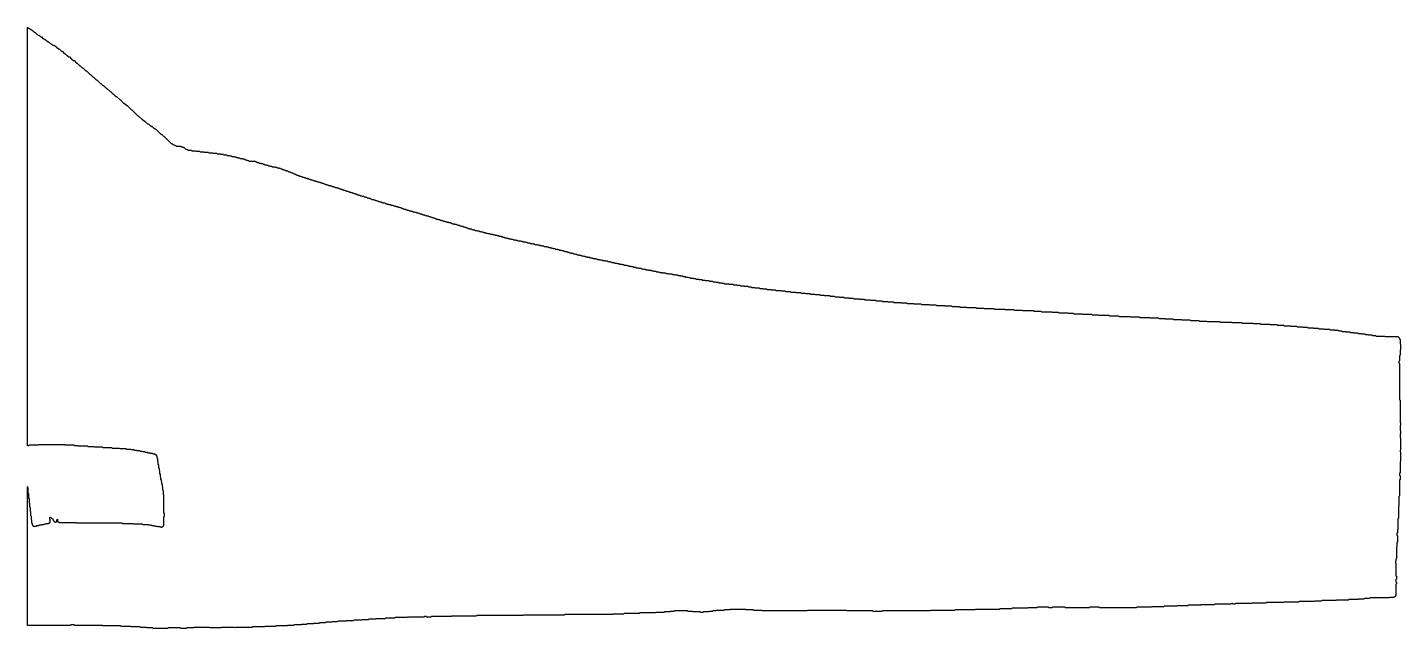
# Model space of a CAD drawing. Header units: metres. Extents: x 0 to 907, y 116 to 512.
import ezdxf

# ---------------------------------------------------------------- set-up
doc = ezdxf.new("R2010")
doc.units = ezdxf.units.M

msp = doc.modelspace()

# ---------------------------------------------------------------- linework, layer by layer
for points in [[(0, 117.57), (0, 209.16), (0, 208.81), (0.34, 208.47), (0.34, 205.06), (0.68, 204.71), (0.68, 201.64), (1.03, 201.3), (1.03, 198.56), (1.37, 198.22), (1.37, 195.83), (1.71, 195.49), (1.71, 193.09), (2.05, 192.75), (2.05, 190.02), (2.39, 189.68), (2.39, 187.63), (2.73, 187.28), (2.73, 185.23), (3.08, 184.89), (3.08, 183.87), (3.76, 183.18), (4.1, 183.18), (4.44, 182.84), (4.78, 183.18), (5.81, 183.18), (6.15, 183.52), (7.52, 183.52), (7.86, 183.87), (9.23, 183.87), (9.57, 184.21), (10.94, 184.21), (11.28, 184.55), (12.3, 184.55), (12.65, 184.89), (14.01, 184.89), (14.35, 185.23), (14.7, 185.23), (15.04, 185.58), (15.04, 187.28), (14.7, 187.63), (14.7, 188.99), (15.04, 188.99), (15.38, 188.65), (15.72, 188.65), (16.4, 187.97), (16.75, 187.97), (16.75, 187.63), (17.09, 187.28), (17.09, 186.94), (17.43, 186.6), (17.43, 186.26), (17.77, 185.92), (18.11, 185.92), (18.45, 185.58), (18.8, 185.92), (19.14, 185.92), (19.48, 186.26), (19.48, 187.28), (19.82, 187.63), (19.82, 186.26), (20.16, 185.92), (20.51, 185.92), (20.85, 185.58), (32.13, 185.58), (32.47, 185.23), (62.54, 185.23), (62.88, 184.89), (69.72, 184.89), (70.06, 184.55), (75.87, 184.55), (76.21, 184.21), (79.63, 184.21), (79.97, 183.87), (81.68, 183.87), (82.02, 183.52), (83.73, 183.52), (84.07, 183.18), (85.78, 183.18), (86.12, 182.84), (87.83, 182.84), (88.17, 182.5), (88.86, 182.5), (89.2, 182.84), (89.54, 182.84), (90.22, 183.52), (90.22, 189.33), (90.57, 189.68), (90.57, 191.39), (90.22, 191.73), (90.22, 203.69), (89.88, 204.03), (89.88, 206.42), (89.54, 206.76), (89.54, 208.81), (89.2, 209.16), (89.2, 210.52), (88.86, 210.87), (88.86, 212.23), (88.52, 212.57), (88.52, 213.6), (88.17, 213.94), (88.17, 215.31), (87.83, 215.65), (87.83, 217.36), (87.49, 217.7), (87.49, 219.41), (87.15, 219.75), (87.15, 221.12), (86.81, 221.46), (86.81, 223.51), (86.47, 223.85), (86.47, 225.56), (86.12, 225.9), (86.12, 227.61), (85.78, 227.95), (85.78, 229.32), (84.76, 230.35), (84.41, 230.35), (84.07, 230.69), (83.05, 230.69), (82.71, 231.03), (81.34, 231.03), (81, 231.37), (79.63, 231.37), (79.29, 231.71), (77.92, 231.71), (77.58, 232.05), (76.21, 232.05), (75.87, 232.4), (74.5, 232.4), (74.16, 232.74), (72.45, 232.74), (72.11, 233.08), (70.74, 233.08), (70.4, 233.42), (68.69, 233.42), (68.35, 233.76), (65.62, 233.76), (65.28, 234.1), (61.17, 234.1), (60.83, 234.45), (56.05, 234.45), (55.71, 234.79), (49.9, 234.79), (49.56, 235.13), (44.43, 235.13), (44.09, 235.47), (39.99, 235.47), (39.64, 235.81), (33.83, 235.81), (33.49, 236.16), (31.1, 236.16), (30.76, 236.5), (24.95, 236.5), (24.61, 236.84), (7.52, 236.84), (7.18, 236.5), (1.03, 236.5), (0.68, 236.16), (0, 236.16), (0, 512.3), (0.34, 512.3), (1.03, 511.61), (1.37, 511.61), (2.05, 510.93), (2.39, 510.93), (3.08, 510.25), (3.42, 510.25), (4.44, 509.22), (4.78, 509.22), (6.15, 507.85), (6.49, 507.85), (7.18, 507.17), (7.52, 507.17), (7.86, 506.83), (8.2, 506.83), (8.89, 506.15), (9.23, 506.15), (10.25, 505.12), (10.59, 505.12), (11.28, 504.44), (11.62, 504.44), (12.3, 503.75), (12.65, 503.75), (13.67, 502.73), (14.01, 502.73), (14.7, 502.04), (15.04, 502.04), (15.72, 501.36), (16.06, 501.36), (16.75, 500.68), (17.09, 500.68), (17.43, 500.34), (17.77, 500.34), (18.45, 499.65), (18.8, 499.65), (19.48, 498.97), (19.82, 498.97), (20.85, 497.94), (21.19, 497.94), (22.56, 496.58), (22.9, 496.58), (24.26, 495.21), (24.61, 495.21), (25.97, 493.84), (26.32, 493.84), (27.34, 492.82), (27.68, 492.82), (29.05, 491.45), (29.39, 491.45), (30.42, 490.42), (30.76, 490.42), (32.47, 488.72), (32.81, 488.72), (34.52, 487.01), (34.86, 487.01), (36.23, 485.64), (36.57, 485.64), (38.62, 483.59), (38.96, 483.59), (41.35, 481.2), (41.69, 481.2), (43.4, 479.49), (43.75, 479.49), (45.45, 477.78), (45.8, 477.78), (48.19, 475.39), (48.53, 475.39), (49.9, 474.02), (50.24, 474.02), (51.95, 472.31), (52.29, 472.31), (54.34, 470.26), (54.68, 470.26), (56.39, 468.55), (56.73, 468.55), (58.44, 466.84), (58.78, 466.84), (61.17, 464.45), (61.52, 464.45), (63.57, 462.4), (63.91, 462.4), (65.62, 460.69), (65.96, 460.69), (68.69, 457.96), (69.04, 457.96), (73.14, 453.86), (73.48, 453.86), (75.53, 451.81), (75.87, 451.81), (77.24, 450.44), (77.58, 450.44), (79.29, 448.73), (79.63, 448.73), (79.97, 448.39), (80.31, 448.39), (81.34, 447.36), (81.68, 447.36), (82.02, 447.02), (82.36, 447.02), (83.73, 445.65), (84.07, 445.65), (84.76, 444.97), (85.1, 444.97), (88.17, 441.89), (88.52, 441.89), (89.88, 440.53), (90.22, 440.53), (95.01, 435.74), (95.35, 435.74), (96.03, 435.06), (96.38, 435.06), (96.72, 434.72), (97.06, 434.72), (97.4, 434.38), (98.08, 434.38), (98.43, 434.03), (100.82, 434.03), (101.16, 433.69), (102.19, 433.69), (102.53, 433.35), (102.87, 433.35), (103.21, 433.01), (103.55, 433.01), (104.58, 431.98), (104.92, 431.98), (105.26, 431.64), (105.95, 431.64), (106.29, 431.3), (108.34, 431.3), (108.68, 430.96), (111.07, 430.96), (111.41, 430.62), (113.81, 430.62), (114.15, 430.27), (116.54, 430.27), (116.88, 429.93), (119.62, 429.93), (119.96, 429.59), (122.35, 429.59), (122.69, 429.25), (125.08, 429.25), (125.43, 428.91), (127.48, 428.91), (127.82, 428.57), (129.53, 428.57), (129.87, 428.22), (131.58, 428.22), (131.92, 427.88), (133.29, 427.88), (133.63, 427.54), (134.65, 427.54), (134.99, 427.2), (136.36, 427.2), (136.7, 426.86), (137.73, 426.86), (138.07, 426.52), (138.75, 426.52), (139.1, 426.17), (140.12, 426.17), (140.46, 425.83), (141.83, 425.83), (142.17, 425.49), (143.2, 425.49), (143.54, 425.15), (144.22, 425.15), (144.56, 424.81), (145.25, 424.81), (145.59, 424.46), (146.27, 424.46), (146.61, 424.12), (150.37, 424.12), (150.72, 423.78), (151.06, 423.78), (151.4, 423.44), (151.74, 423.44), (152.08, 423.1), (152.77, 423.1), (153.11, 422.76), (154.13, 422.76), (154.48, 422.41), (155.5, 422.41), (155.84, 422.07), (156.53, 422.07), (156.87, 421.73), (157.89, 421.73), (158.23, 421.39), (158.92, 421.39), (159.26, 421.05), (159.94, 421.05), (160.28, 420.71), (161.31, 420.71), (161.65, 420.36), (163.36, 420.36)], [(163.36, 420.36), (163.7, 420.02), (164.73, 420.02), (165.07, 419.68), (166.09, 419.68), (166.44, 419.34), (167.12, 419.34), (167.46, 419), (168.15, 419), (168.49, 418.65), (169.17, 418.65), (169.51, 418.31), (169.85, 418.31), (170.2, 417.97), (170.88, 417.97), (171.22, 417.63), (171.9, 417.63), (172.25, 417.29), (172.59, 417.29), (172.93, 416.95), (173.61, 416.95), (173.96, 416.6), (174.3, 416.6), (174.64, 416.26), (175.32, 416.26), (175.66, 415.92), (176.01, 415.92), (176.35, 415.58), (176.69, 415.58), (177.03, 415.24), (177.71, 415.24), (178.06, 414.9), (178.4, 414.9), (178.74, 414.55), (179.42, 414.55), (179.77, 414.21), (180.45, 414.21), (180.79, 413.87), (181.47, 413.87), (181.82, 413.53), (182.5, 413.53), (182.84, 413.19), (183.52, 413.19), (183.87, 412.84), (184.55, 412.84), (184.89, 412.5), (185.58, 412.5), (185.92, 412.16), (186.94, 412.16), (187.28, 411.82), (187.97, 411.82), (188.31, 411.48), (188.99, 411.48), (189.33, 411.14), (190.02, 411.14), (190.36, 410.79), (191.04, 410.79), (191.39, 410.45), (192.41, 410.45), (192.75, 410.11), (193.44, 410.11), (193.78, 409.77), (194.46, 409.77), (194.8, 409.43), (195.49, 409.43), (195.83, 409.09), (196.51, 409.09), (196.85, 408.74), (197.54, 408.74), (197.88, 408.4), (198.56, 408.4), (198.9, 408.06), (199.93, 408.06), (200.27, 407.72), (200.95, 407.72), (201.3, 407.38), (201.98, 407.38), (202.32, 407.03), (203, 407.03), (203.35, 406.69), (204.37, 406.69), (204.71, 406.35), (205.4, 406.35), (205.74, 406.01), (206.42, 406.01), (206.76, 405.67), (207.45, 405.67), (207.79, 405.33), (208.47, 405.33), (208.81, 404.98), (209.5, 404.98), (209.84, 404.64), (210.52, 404.64), (210.87, 404.3), (211.55, 404.3), (211.89, 403.96), (212.57, 403.96), (212.92, 403.62), (213.6, 403.62), (213.94, 403.28), (214.62, 403.28), (214.97, 402.93), (215.65, 402.93), (215.99, 402.59), (216.68, 402.59), (217.02, 402.25), (217.7, 402.25), (218.04, 401.91), (218.73, 401.91), (219.07, 401.57), (219.75, 401.57), (220.09, 401.23), (220.78, 401.23), (221.12, 400.88), (222.14, 400.88), (222.49, 400.54), (223.17, 400.54), (223.51, 400.2), (224.19, 400.2), (224.54, 399.86), (225.22, 399.86), (225.56, 399.52), (226.24, 399.52), (226.59, 399.17), (227.27, 399.17), (227.61, 398.83), (228.64, 398.83), (228.98, 398.49), (229.66, 398.49), (230, 398.15), (230.69, 398.15), (231.03, 397.81), (231.71, 397.81), (232.05, 397.47), (232.74, 397.47), (233.08, 397.12), (233.76, 397.12), (234.1, 396.78), (234.79, 396.78), (235.13, 396.44), (236.16, 396.44), (236.5, 396.1), (237.18, 396.1), (237.52, 395.76), (238.55, 395.76), (238.89, 395.42), (239.91, 395.42), (240.26, 395.07), (241.28, 395.07), (241.62, 394.73), (242.31, 394.73), (242.65, 394.39), (243.33, 394.39), (243.67, 394.05), (244.7, 394.05), (245.04, 393.71), (245.72, 393.71), (246.07, 393.36), (246.75, 393.36), (247.09, 393.02), (247.78, 393.02), (248.12, 392.68), (248.8, 392.68), (249.14, 392.34), (249.83, 392.34), (250.17, 392), (250.85, 392), (251.19, 391.66), (251.88, 391.66), (252.22, 391.31), (253.24, 391.31), (253.59, 390.97), (254.27, 390.97), (254.61, 390.63), (255.64, 390.63), (255.98, 390.29), (257, 390.29), (257.34, 389.95), (258.03, 389.95), (258.37, 389.61), (259.05, 389.61), (259.4, 389.26), (260.42, 389.26), (260.76, 388.92), (261.45, 388.92), (261.79, 388.58), (262.47, 388.58), (262.81, 388.24), (263.5, 388.24), (263.84, 387.9), (264.86, 387.9), (265.2, 387.55), (265.89, 387.55), (266.23, 387.21), (266.91, 387.21), (267.26, 386.87), (267.94, 386.87), (268.28, 386.53), (268.96, 386.53), (269.31, 386.19), (269.99, 386.19), (270.33, 385.85), (271.36, 385.85), (271.7, 385.5), (272.38, 385.5), (272.72, 385.16), (273.41, 385.16), (273.75, 384.82), (274.43, 384.82), (274.77, 384.48), (275.8, 384.48), (276.14, 384.14), (276.82, 384.14), (277.17, 383.8), (278.19, 383.8), (278.53, 383.45), (279.56, 383.45), (279.9, 383.11), (280.58, 383.11), (280.93, 382.77), (281.95, 382.77), (282.29, 382.43), (283.32, 382.43), (283.66, 382.09), (284.34, 382.09), (284.69, 381.74), (285.37, 381.74), (285.71, 381.4), (286.39, 381.4), (286.74, 381.06), (287.76, 381.06), (288.1, 380.72), (288.44, 380.72), (288.79, 380.38), (289.81, 380.38), (290.15, 380.04), (290.84, 380.04), (291.18, 379.69), (291.86, 379.69), (292.2, 379.35), (293.23, 379.35), (293.57, 379.01), (294.25, 379.01), (294.6, 378.67), (295.62, 378.67), (295.96, 378.33), (296.99, 378.33), (297.33, 377.99), (298.36, 377.99), (298.7, 377.64), (299.38, 377.64), (299.72, 377.3), (301.09, 377.3), (301.43, 376.96), (302.46, 376.96), (302.8, 376.62), (303.82, 376.62), (304.17, 376.28), (305.53, 376.28), (305.87, 375.93), (307.24, 375.93), (307.58, 375.59), (308.61, 375.59), (308.95, 375.25), (309.98, 375.25), (310.32, 374.91), (311.34, 374.91), (311.68, 374.57), (312.71, 374.57), (313.05, 374.23), (313.73, 374.23), (314.08, 373.88), (315.1, 373.88), (315.44, 373.54), (316.47, 373.54), (316.81, 373.2), (317.84, 373.2), (318.18, 372.86), (319.2, 372.86), (319.54, 372.52), (320.91, 372.52), (321.25, 372.18), (322.28, 372.18), (322.62, 371.83), (323.65, 371.83), (323.99, 371.49), (325.7, 371.49), (326.04, 371.15), (327.06, 371.15), (327.41, 370.81), (328.77, 370.81), (329.11, 370.47), (330.14, 370.47), (330.48, 370.12), (331.85, 370.12), (332.19, 369.78), (333.56, 369.78), (333.9, 369.44), (334.92, 369.44), (335.27, 369.1), (336.63, 369.1), (336.97, 368.76), (338.34, 368.76), (338.68, 368.42), (339.71, 368.42), (340.05, 368.07), (341.08, 368.07), (341.42, 367.73), (342.78, 367.73), (343.13, 367.39), (344.15, 367.39), (344.49, 367.05), (345.86, 367.05), (346.2, 366.71), (347.23, 366.71), (347.57, 366.37), (348.59, 366.37), (348.94, 366.02), (349.96, 366.02), (350.3, 365.68), (351.33, 365.68), (351.67, 365.34), (352.7, 365.34), (353.04, 365), (354.06, 365), (354.4, 364.66), (355.09, 364.66), (355.43, 364.32), (356.45, 364.32), (356.8, 363.97), (357.82, 363.97), (358.16, 363.63), (359.19, 363.63), (359.53, 363.29), (360.56, 363.29), (360.9, 362.95), (361.58, 362.95), (361.92, 362.61), (362.95, 362.61), (363.29, 362.26), (364.32, 362.26), (364.66, 361.92), (365.68, 361.92), (366.02, 361.58), (367.05, 361.58), (367.39, 361.24), (368.42, 361.24), (368.76, 360.9), (369.78, 360.9), (370.12, 360.56), (371.49, 360.56), (371.83, 360.21), (373.2, 360.21), (373.54, 359.87), (374.91, 359.87), (375.25, 359.53), (376.28, 359.53), (376.62, 359.19), (377.99, 359.19), (378.33, 358.85), (379.69, 358.85), (380.04, 358.51), (381.4, 358.51), (381.74, 358.16), (383.11, 358.16), (383.45, 357.82), (384.48, 357.82), (384.82, 357.48), (385.85, 357.48), (386.19, 357.14), (387.9, 357.14), (388.24, 356.8), (389.26, 356.8), (389.61, 356.45), (390.97, 356.45), (391.31, 356.11), (392.68, 356.11), (393.02, 355.77), (394.05, 355.77), (394.39, 355.43), (395.76, 355.43), (396.1, 355.09), (397.12, 355.09), (397.47, 354.75), (398.83, 354.75), (399.17, 354.4), (400.2, 354.4), (400.54, 354.06), (401.91, 354.06), (402.25, 353.72), (403.62, 353.72), (403.96, 353.38), (405.33, 353.38), (405.67, 353.04), (406.69, 353.04), (407.03, 352.7), (408.4, 352.7), (408.74, 352.35), (410.11, 352.35), (410.45, 352.01), (412.16, 352.01), (412.5, 351.67), (413.53, 351.67), (413.87, 351.33), (415.24, 351.33), (415.58, 350.99), (417.29, 350.99), (417.63, 350.64), (419.34, 350.64), (419.68, 350.3), (421.73, 350.3), (422.07, 349.96), (423.44, 349.96), (423.78, 349.62), (425.83, 349.62), (426.17, 349.28), (427.88, 349.28), (428.22, 348.94), (429.59, 348.94), (429.93, 348.59), (431.3, 348.59), (431.64, 348.25), (433.01, 348.25), (433.35, 347.91), (434.72, 347.91), (435.06, 347.57), (436.43, 347.57), (436.77, 347.23), (437.79, 347.23), (438.13, 346.89), (439.84, 346.89), (440.19, 346.54), (441.55, 346.54), (441.89, 346.2), (443.6, 346.2), (443.94, 345.86), (445.65, 345.86), (446, 345.52), (447.7, 345.52), (448.05, 345.18), (450.44, 345.18), (450.78, 344.83), (452.83, 344.83), (453.17, 344.49), (454.54, 344.49), (454.88, 344.15), (456.59, 344.15), (456.93, 343.81), (458.64, 343.81), (458.98, 343.47), (460.35, 343.47), (460.69, 343.13), (463.43, 343.13), (463.77, 342.78), (466.16, 342.78), (466.5, 342.44), (468.55, 342.44), (468.89, 342.1), (470.94, 342.1), (471.29, 341.76), (473.34, 341.76), (473.68, 341.42), (476.07, 341.42), (476.41, 341.08), (478.12, 341.08), (478.46, 340.73), (480.51, 340.73), (480.85, 340.39), (483.59, 340.39), (483.93, 340.05), (485.64, 340.05), (485.98, 339.71), (488.37, 339.71), (488.72, 339.37), (491.45, 339.37), (491.79, 339.02), (494.18, 339.02), (494.53, 338.68), (497.94, 338.68), (498.28, 338.34), (500.68, 338.34), (501.02, 338), (504.09, 338), (504.44, 337.66), (507.51, 337.66), (507.85, 337.32), (510.93, 337.32), (511.27, 336.97), (514.01, 336.97), (514.35, 336.63), (517.08, 336.63), (517.42, 336.29), (520.16, 336.29), (520.5, 335.95), (523.57, 335.95), (523.92, 335.61), (526.31, 335.61), (526.65, 335.27), (530.07, 335.27), (530.41, 334.92), (533.14, 334.92), (533.49, 334.58), (536.22, 334.58), (536.56, 334.24), (539.64, 334.24), (539.98, 333.9), (542.71, 333.9), (543.05, 333.56), (545.79, 333.56), (546.13, 333.21), (549.55, 333.21), (549.89, 332.87), (552.97, 332.87), (553.31, 332.53), (556.73, 332.53), (557.07, 332.19), (560.48, 332.19), (560.83, 331.85), (564.59, 331.85), (564.93, 331.51), (568.35, 331.51), (568.69, 331.16), (572.1, 331.16), (572.45, 330.82), (576.89, 330.82), (577.23, 330.48), (580.99, 330.48), (581.33, 330.14), (585.43, 330.14), (585.77, 329.8), (590.56, 329.8), (590.9, 329.46), (595.69, 329.46), (596.03, 329.11), (600.47, 329.11), (600.81, 328.77), (605.94, 328.77), (606.28, 328.43), (610.72, 328.43), (611.06, 328.09), (615.85, 328.09), (616.19, 327.75), (620.63, 327.75), (620.98, 327.41), (626.79, 327.41), (627.13, 327.06), (631.91, 327.06), (632.25, 326.72), (638.75, 326.72), (639.09, 326.38), (645.58, 326.38), (645.92, 326.04), (651.73, 326.04), (652.08, 325.7), (657.2, 325.7), (657.54, 325.35), (664.72, 325.35), (665.06, 325.01), (669.85, 325.01), (670.19, 324.67), (677.02, 324.67), (677.37, 324.33), (681.13, 324.33), (681.47, 323.99), (687.28, 323.99), (687.62, 323.65), (691.04, 323.65), (691.38, 323.3), (696.85, 323.3), (697.19, 322.96), (703.34, 322.96), (703.68, 322.62), (707.78, 322.62), (708.12, 322.28), (714.62, 322.28), (714.96, 321.94), (721.11, 321.94), (721.45, 321.6), (728.29, 321.6), (728.63, 321.25), (734.78, 321.25), (735.12, 320.91), (741.62, 320.91), (741.96, 320.57), (747.43, 320.57), (747.77, 320.23), (751.53, 320.23), (751.87, 319.89), (757, 319.89), (757.34, 319.54), (762.46, 319.54), (762.81, 319.2), (768.27, 319.2), (768.62, 318.86), (774.08, 318.86), (774.43, 318.52), (779.21, 318.52), (779.55, 318.18), (787.75, 318.18), (788.1, 317.84), (795.61, 317.84), (795.96, 317.49), (802.45, 317.49), (802.79, 317.15), (809.63, 317.15), (809.97, 316.81), (814.41, 316.81), (814.75, 316.47), (820.9, 316.47), (821.25, 316.13), (825.69, 316.13), (826.03, 315.79), (830.13, 315.79), (830.47, 315.44), (834.58, 315.44), (834.92, 315.1), (838.68, 315.1), (839.02, 314.76), (842.44, 314.76), (842.78, 314.42), (845.85, 314.42), (846.2, 314.08), (849.61, 314.08), (849.95, 313.73), (853.03, 313.73), (853.37, 313.39), (856.79, 313.39), (857.13, 313.05), (860.55, 313.05), (860.89, 312.71), (863.62, 312.71), (863.97, 312.37), (866.36, 312.37), (866.7, 312.03), (868.41, 312.03), (868.75, 311.68), (871.14, 311.68), (871.49, 311.34), (873.88, 311.34), (874.22, 311), (876.27, 311), (876.61, 310.66), (879, 310.66), (879.35, 310.32), (881.4, 310.32), (881.74, 309.98), (883.79, 309.98), (884.13, 309.63), (885.84, 309.63), (886.18, 309.29), (888.57, 309.29), (888.92, 308.95), (890.97, 308.95), (891.31, 308.61), (896.78, 308.61), (897.12, 308.27), (905.66, 308.27), (906.69, 307.24), (906.69, 306.56), (907.03, 306.22), (907.03, 303.48), (907.37, 303.14), (907.37, 299.72), (907.03, 299.38), (907.03, 295.96), (906.69, 295.62), (906.69, 292.2), (906.34, 291.86), (906.34, 290.84), (906.69, 290.5), (906.69, 266.57), (907.03, 266.23), (907.03, 251.53), (907.37, 251.19), (907.37, 249.83), (907.03, 249.48), (907.03, 246.41), (907.37, 246.07), (907.37, 244.36), (907.03, 244.02), (907.03, 241.62), (907.37, 241.28), (907.37, 233.42), (907.03, 233.08), (907.03, 232.4), (907.37, 232.05), (907.37, 225.9), (907.03, 225.56), (907.03, 218.38), (906.69, 218.04), (906.69, 216.68), (907.03, 216.33), (907.03, 213.94), (906.69, 213.6), (906.69, 203), (906.34, 202.66), (906.34, 196.51), (906, 196.17), (906, 188.31), (905.66, 187.97), (905.66, 181.13), (905.32, 180.79), (905.32, 178.74), (904.98, 178.4), (904.98, 177.03), (905.32, 176.69), (905.32, 172.59), (904.98, 172.25), (904.98, 169.51), (904.64, 169.17), (904.64, 161.65), (904.29, 161.31), (904.29, 160.28), (903.95, 159.94), (903.95, 158.92), (904.29, 158.58), (904.29, 150.37), (904.64, 150.03), (904.64, 148.32), (904.29, 147.98), (904.29, 146.27), (904.64, 145.93), (904.64, 144.91), (904.29, 144.56), (904.29, 137.39), (903.95, 137.05), (903.95, 136.7), (903.61, 136.36), (903.27, 136.36), (902.93, 136.02), (900.19, 136.02), (899.85, 135.68), (887.21, 135.68), (886.86, 135.34), (883.45, 135.34), (883.11, 134.99), (879.69, 134.99), (879.35, 134.65), (873.19, 134.65), (872.85, 134.31), (864.99, 134.31), (864.65, 133.97), (855.42, 133.97), (855.08, 133.63), (850.64, 133.63), (850.3, 133.29), (840.39, 133.29), (840.04, 132.94), (830.47, 132.94), (830.13, 132.6), (818.85, 132.6), (818.51, 132.26), (809.29, 132.26), (808.94, 131.92), (798.35, 131.92), (798.01, 131.58), (796.64, 131.58), (796.3, 131.92), (795.61, 131.92), (795.27, 131.58), (784.68, 131.58), (784.34, 131.24), (775.45, 131.24), (775.11, 130.89), (767.25, 130.89), (766.91, 130.55), (759.73, 130.55), (759.39, 130.21), (751.19, 130.21), (750.84, 129.87), (742.98, 129.87), (742.64, 129.53), (733.07, 129.53), (732.73, 129.18), (708.47, 129.18), (708.12, 129.53), (701.97, 129.53), (701.63, 129.18), (685.91, 129.18), (685.57, 129.53), (677.37, 129.53), (677.02, 129.18), (674.97, 129.18), (674.63, 129.53), (667.46, 129.53), (667.11, 129.18), (661.3, 129.18), (660.96, 128.84), (650.71, 128.84), (650.37, 128.5), (642.51, 128.5), (642.17, 128.16), (626.44, 128.16), (626.1, 127.82), (613.12, 127.82), (612.77, 127.48), (596.71, 127.48), (596.37, 127.13), (564.93, 127.13), (564.59, 126.79), (558.78, 126.79), (558.43, 127.13), (541.69, 127.13), (541.35, 127.48), (515.37, 127.48), (515.03, 127.13), (485.64, 127.13), (485.3, 127.48), (479.83, 127.48), (479.49, 127.82), (475.04, 127.82), (474.7, 128.16), (464.45, 128.16), (464.11, 127.82), (460.69, 127.82), (460.35, 127.48), (455.22, 127.48), (454.88, 127.13), (452.83, 127.13), (452.49, 126.79), (450.44, 126.79), (450.1, 126.45), (446.68, 126.45), (446.34, 126.11), (444.97, 126.11), (444.63, 126.45), (439.84, 126.45), (439.5, 126.79), (436.43, 126.79), (436.08, 127.13), (427.54, 127.13), (427.2, 126.79), (424.81, 126.79), (424.46, 126.45), (421.05, 126.45), (420.71, 126.11), (415.24, 126.11), (414.9, 125.77), (404.64, 125.77), (404.3, 125.43), (394.39, 125.43), (394.05, 125.08), (386.87, 125.08), (386.53, 124.74), (355.09, 124.74), (354.75, 124.4), (327.75, 124.4), (327.41, 124.06), (296.99, 124.06), (296.65, 123.72), (280.24, 123.72), (279.9, 123.37), (266.91, 123.37), (266.57, 123.03), (263.84, 123.03), (263.5, 123.37), (262.47, 123.37), (262.13, 123.03), (251.88, 123.03), (251.53, 122.69), (251.19, 123.03), (250.85, 123.03), (250.51, 122.69), (242.99, 122.69), (242.65, 122.35), (236.5, 122.35), (236.16, 122.01), (230.35, 122.01), (230, 121.67), (225.56, 121.67), (225.22, 121.32), (221.12, 121.32), (220.78, 120.98), (215.65, 120.98), (215.31, 120.64), (210.87, 120.64), (210.52, 120.3), (205.06, 120.3), (204.71, 119.96), (201.3, 119.96), (200.95, 119.62), (197.19, 119.62), (196.85, 119.27), (193.09, 119.27), (192.75, 118.93), (189.33, 118.93), (188.99, 118.59), (184.89, 118.59), (184.55, 118.25), (181.13, 118.25), (180.79, 117.91), (176.35, 117.91), (176.01, 117.57), (171.9, 117.57), (171.56, 117.22), (164.39, 117.22), (164.04, 116.88), (156.87, 116.88), (156.53, 116.54), (148.67, 116.54), (148.32, 116.2), (137.39, 116.2), (137.05, 115.86), (136.7, 116.2), (128.16, 116.2), (127.82, 115.86), (120.64, 115.86), (120.3, 116.2), (110.05, 116.2), (109.7, 115.86), (105.26, 115.86), (104.92, 115.51), (101.16, 115.51), (100.82, 115.86), (92.96, 115.86), (92.62, 115.51), (83.05, 115.51), (82.71, 115.86), (78.95, 115.86), (78.6, 116.2), (74.85, 116.2), (74.5, 116.54), (68.69, 116.54), (68.35, 116.88), (61.86, 116.88), (61.52, 117.22), (49.9, 117.22), (49.56, 117.57), (31.1, 117.57), (30.76, 117.91), (28.71, 117.91), (28.37, 117.57), (0, 117.57)]]:
    msp.add_lwpolyline(points)

doc.saveas('drawing.dxf')
